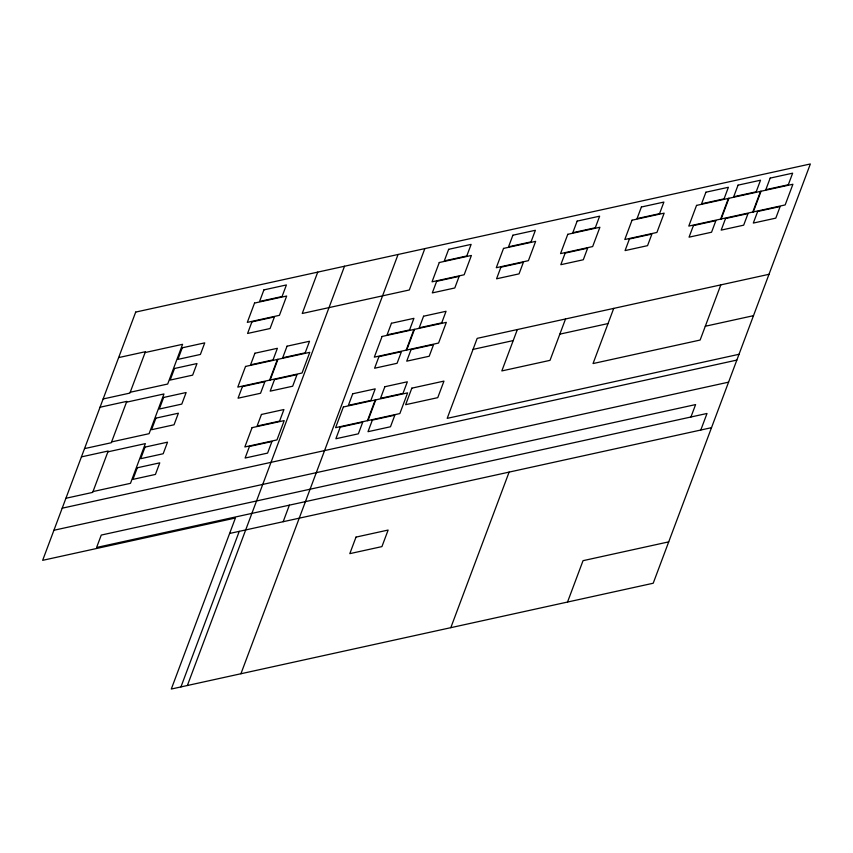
<?xml version="1.0" encoding="UTF-8"?>
<svg xmlns="http://www.w3.org/2000/svg" width="853" height="853" viewBox="0 0 853 853"><rect width="100%" height="100%" fill="white"/><g stroke="black" fill="none" stroke-linecap="round" stroke-linejoin="round"><path stroke-width="1.28" d="M269.644 380.129L277.396 359.444M270.177 380.011L277.929 359.326M317.742 272.107L302.239 313.488L409.323 289.977L424.837 248.596M180.943 686.921L239.256 531.344M187.372 685.513L344.516 266.232M283.164 521.705L289.37 505.157M240.919 673.753L398.063 254.482M367.462 420.678L375.224 399.982M367.995 420.561L375.757 399.865M406.177 350.156L413.94 329.471M406.721 350.039L414.473 329.354M517.344 329.546L501.831 370.927L550.025 360.35L565.528 318.969M450.81 627.669L509.113 472.104M613.723 308.391L593.038 363.559L700.132 340.048L720.806 284.881M567.533 602.047L583.036 560.677L668.709 541.868M720.646 219.104L728.398 198.408M721.18 218.976L728.931 198.291M752.772 212.045L760.524 191.36M753.306 211.928L761.057 191.243M690.941 417L695.6 404.578L101.262 535.066L96.602 547.477L707.009 413.47L700.803 430.019M118.642 357.588L145.415 351.713L129.901 393.084L103.128 398.969M145.106 352.545L182.585 344.313L167.689 384.031L130.21 392.263M100.025 407.244L126.798 401.368L111.295 442.739L84.522 448.614M126.489 402.189L163.968 393.958L149.083 433.687L111.604 441.907M768.99 274.303L477.179 338.364L447.196 418.354L739.018 354.294M473.042 349.399L513.207 340.582M559.845 334.141L608.029 323.564M81.419 456.888L108.192 451.013L92.689 492.394L65.916 498.269M107.883 451.845L145.362 443.613L130.477 483.331L92.998 491.563M705.292 326.251L753.487 315.674M62.194 508.196L736.843 360.083M53.92 530.267L728.569 382.155M229.617 533.466L711.509 427.673M135.702 312.081L42.65 560.336L235.407 518.016L171.304 689.032L653.206 583.239L810.35 163.968L135.702 312.081M137.28 467.785L132.94 479.375L155.427 474.439L159.767 462.848L137.28 467.785M145.042 447.1L140.692 458.69L163.179 453.753L167.529 442.163L145.042 447.1M155.896 418.141L151.546 429.72L174.044 424.783L178.384 413.204L155.896 418.141M163.648 397.455L159.308 409.035L181.796 404.098L186.135 392.519L163.648 397.455M174.502 368.485L170.163 380.075L192.65 375.139L196.99 363.549L174.502 368.485M182.254 347.8L177.914 359.39L200.402 354.453L204.741 342.863L182.254 347.8M254.546 303.071L247.306 322.381L279.432 315.322L286.672 296.023L254.546 303.071M251.923 321.869L247.583 333.459L270.07 328.522L274.41 316.932L251.923 321.869M263.918 289.881L259.579 301.461L282.066 296.524L286.405 284.945L263.918 289.881M245.536 366.438L237.784 387.123L302.037 373.017L309.788 352.332L245.536 366.438M242.401 386.622L238.051 398.202L260.549 393.265L264.888 381.686L242.401 386.622M254.908 353.238L250.569 364.828L273.056 359.891L277.396 348.301L254.908 353.238M252.072 427.652L244.843 446.961L276.969 439.913L284.209 420.604L252.072 427.652M249.449 446.46L245.11 458.04L267.597 453.103L271.936 441.523L249.449 446.46M261.444 414.462L257.105 426.042L279.592 421.105L283.932 409.525L261.444 414.462M274.527 379.564L270.177 391.154L292.675 386.217L297.015 374.627L274.527 379.564M287.034 346.19L282.695 357.77L305.182 352.833L309.522 341.253L287.034 346.19M343.364 406.977L335.602 427.673L399.854 413.566L407.617 392.87L343.364 406.977M340.219 427.161L335.879 438.751L358.367 433.814L362.706 422.224L340.219 427.161M352.726 393.787L348.387 405.367L370.874 400.43L375.213 388.851L352.726 393.787M382.08 336.466L374.318 357.151L438.57 343.045L446.332 322.359L382.08 336.466M378.935 356.639L374.595 368.229L397.082 363.293L401.422 351.703L378.935 356.639M391.442 323.266L387.102 334.856L409.589 329.919L413.929 318.329L391.442 323.266M372.345 420.113L368.006 431.693L390.493 426.756L394.832 415.176L372.345 420.113M384.852 386.729L380.513 398.319L403 393.382L407.339 381.792L384.852 386.729M439.274 262.521L432.034 281.831L464.16 274.773L471.4 255.463L439.274 262.521M411.061 349.591L406.721 361.171L429.208 356.234L433.548 344.655L411.061 349.591M423.568 316.218L419.228 327.797L441.715 322.861L446.055 311.281L423.568 316.218M436.651 281.319L432.311 292.91L454.798 287.973L459.138 276.383L436.651 281.319M448.646 249.321L444.296 260.911L466.783 255.975L471.133 244.384L448.646 249.321M356.01 537.102L349.805 553.65L381.931 546.602L388.136 530.054L356.01 537.102M411.839 388.147L405.633 404.695L437.76 397.647L443.965 381.099L411.839 388.147M503.526 248.415L496.286 267.725L528.412 260.666L535.652 241.356L503.526 248.415M500.903 267.213L496.563 278.803L519.05 273.866L523.39 262.276L500.903 267.213M512.898 235.215L508.548 246.805L531.035 241.868L535.385 230.278L512.898 235.215M567.778 234.308L560.538 253.618L592.664 246.56L599.904 227.25L567.778 234.308M565.155 253.106L560.816 264.697L583.303 259.76L587.642 248.17L565.155 253.106M577.15 221.108L572.8 232.698L595.298 227.762L599.638 216.172L577.15 221.108M632.03 220.202L624.791 239.512L656.917 232.453L664.156 213.143L632.03 220.202M629.407 239L625.068 250.59L647.555 245.653L651.895 234.063L629.407 239M641.403 207.002L637.052 218.592L659.55 213.655L663.89 202.065L641.403 207.002M696.538 205.402L688.787 226.088L785.165 204.933L792.917 184.248L696.538 205.402M693.404 225.587L689.053 237.177L711.551 232.229L715.891 220.65L693.404 225.587M705.911 192.213L701.571 203.792L724.058 198.856L728.398 187.276L705.911 192.213M725.53 218.539L721.18 230.118L743.677 225.181L748.017 213.591L725.53 218.539M738.037 185.154L733.697 196.744L756.184 191.808L760.524 180.218L738.037 185.154M757.656 211.48L753.306 223.07L775.803 218.133L780.143 206.543L757.656 211.48M770.163 178.106L765.823 189.686L788.311 184.749L792.65 173.17L770.163 178.106"/></g></svg>
